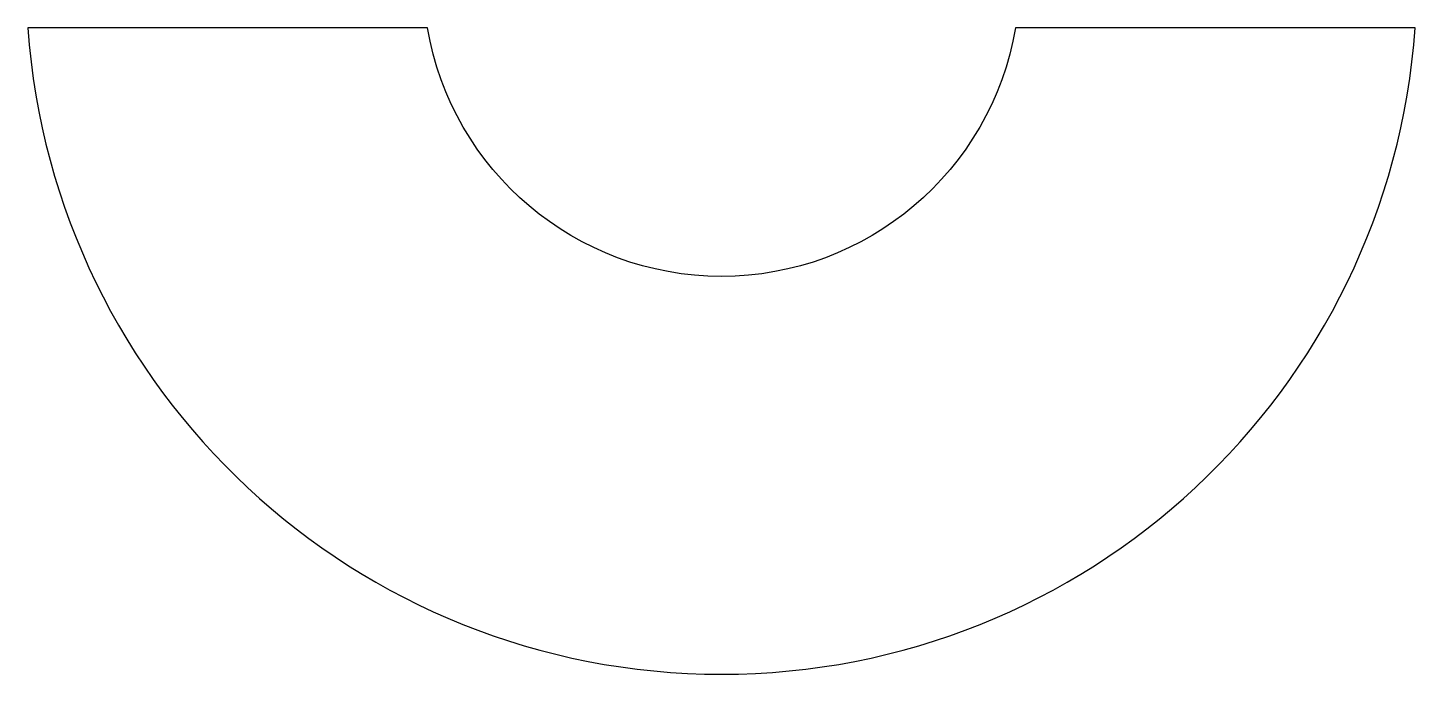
# Model space of a CAD drawing. Header units: millimetres. Extents: x -70 to 70, y -70 to -5.
import ezdxf

# ---------------------------------------------------------------- set-up
doc = ezdxf.new("R2010")
doc.units = ezdxf.units.MM
doc.layers.get('0').update_dxf_attribs({"linetype": 'CONTINUOUS'})

msp = doc.modelspace()

# ---------------------------------------------------------------- linework, layer by layer
msp.add_lwpolyline([(-29.58, -5), (-69.82, -5, 0.930949), (69.82, -5), (29.58, -5, -0.845154)], format="xyb", close=True)

doc.saveas('drawing.dxf')
